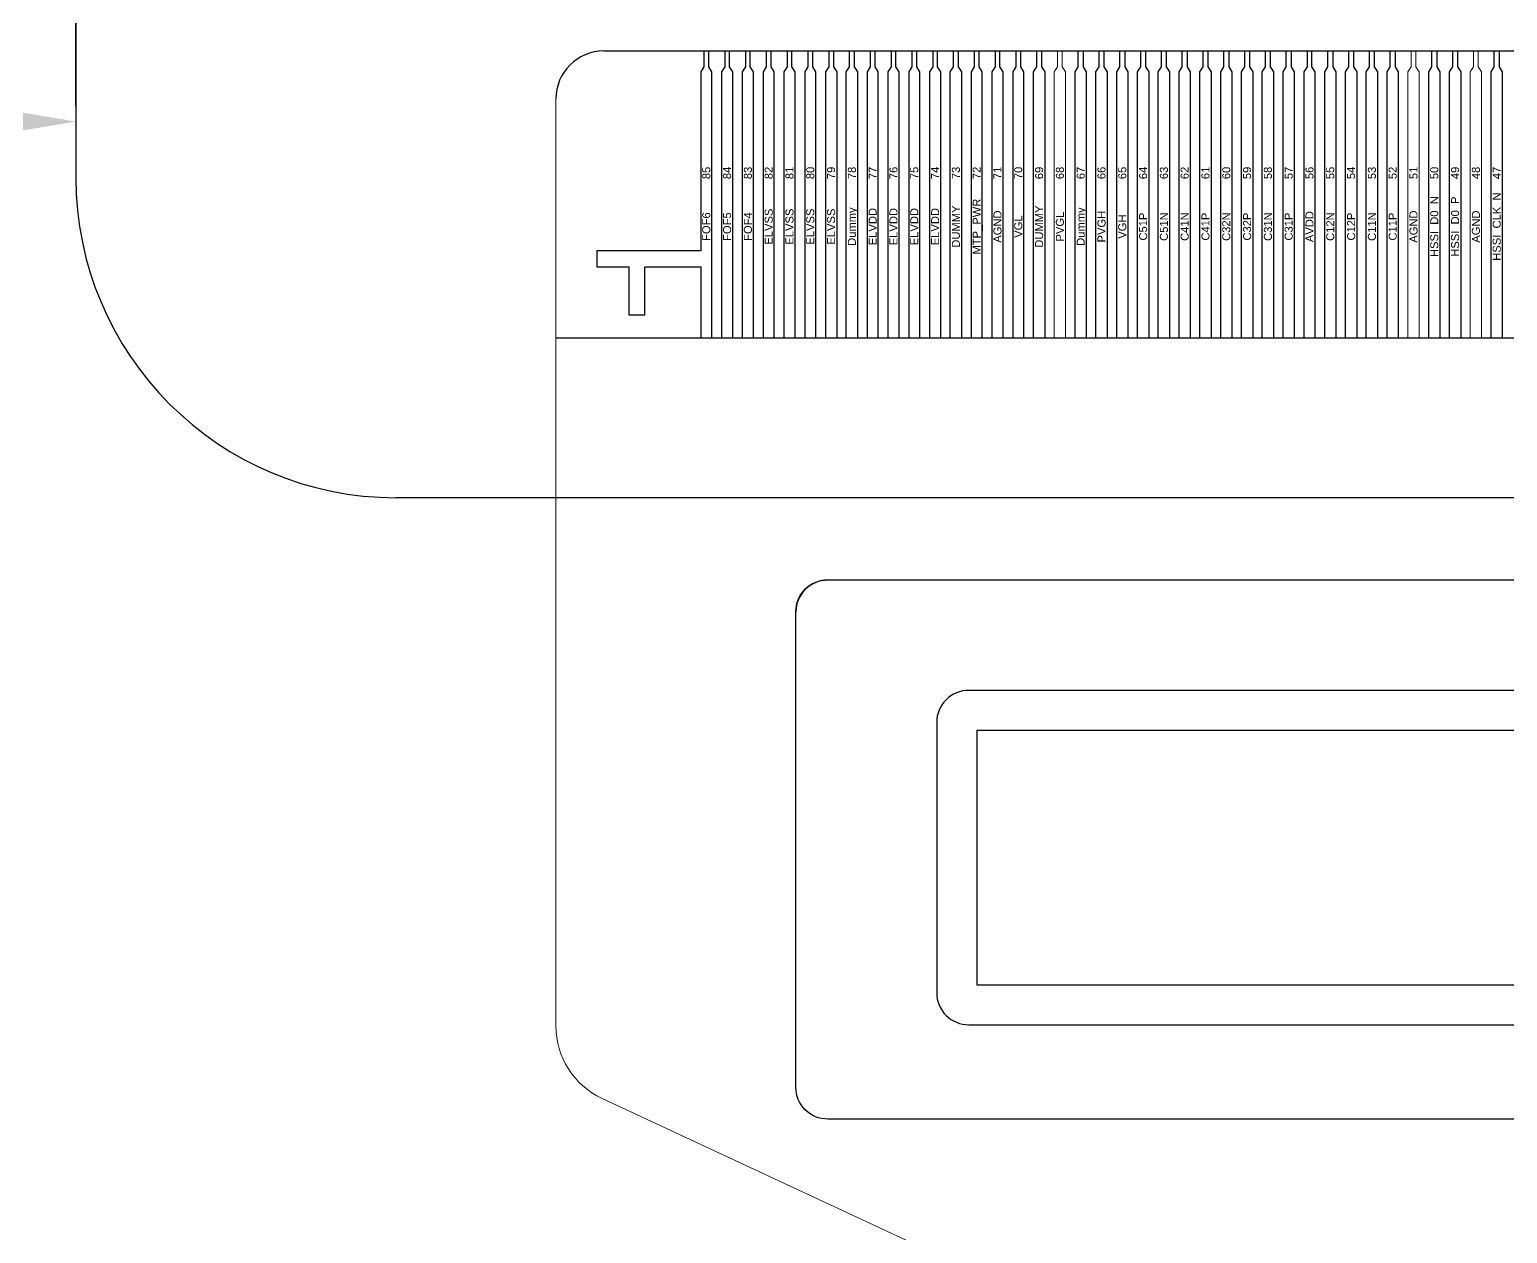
# Model space of a CAD drawing. Header units: inches. Extents: x 265 to 1423, y -753 to -394.
# Drawn here: x 1131.81 to 1141.05, y -604.08 to -596.55 of the extents above; entities that cross this region are included whole.
import ezdxf
from ezdxf.enums import TextEntityAlignment as Align

# ---------------------------------------------------------------- set-up
doc = ezdxf.new("R2010")
doc.units = ezdxf.units.IN
doc.header["$LTSCALE"] = 0.909449
doc.header["$MEASUREMENT"] = 0
doc.header["$PDMODE"] = 3
doc.header["$PDSIZE"] = 0.3125
doc.layers.get('0').update_dxf_attribs({"linetype": 'CONTINUOUS'})
doc.layers.get('Defpoints').update_dxf_attribs({"linetype": 'CONTINUOUS'})
for name, color, linetype in [('01 Copper', 3, 'CONTINUOUS'), ('03 Solder resist', 6, 'CONTINUOUS'), ('04 Chip', 20, 'CONTINUOUS'), ('06 Cutline', 4, 'CONTINUOUS'), ('06_CUTLINE', 7, 'CONTINUOUS'), ('07 Potting', 132, 'CONTINUOUS'), ('07_POTTING', 7, 'CONTINUOUS'), ('13 OL no.', 190, 'CONTINUOUS'), ('14 OL name', 220, 'CONTINUOUS'), ('DIM（标注）', 3, 'CONTINUOUS')]:
    doc.layers.add(name, color=color, linetype=linetype)
doc.layers.add('01_Copper', color=3, linetype='CONTINUOUS', lineweight=0)
doc.styles.add('CCN-1', font='SimSun.ttf', dxfattribs={"width": 0.85})
doc.styles.add('MBC_Arial_Font', font='arial.ttf')
doc.styles.add('宋体', font='SimSun.ttf', dxfattribs={"width": 0.8})
doc.dimstyles.new('DIM-CCN', dxfattribs={"dimscale": 0.9, "dimtxt": 1.7, "dimasz": 1.8, "dimexe": 1.5, "dimexo": 0.5, "dimgap": 0.3, "dimtad": 1, "dimzin": 0, "dimdsep": 46, "dimtxsty": 'CCN-1', "dimblk": 'OPEN30', "dimcen": 0.05, "dimclrd": 256, "dimclre": 256, "dimclrt": 256, "dimadec": 0, "dimazin": 0, "dimtfac": 1, "dimtofl": 0, "dimtmove": 0, "dimatfit": 3, "dimldrblk": 'OPEN30', "dimfxl": 1, "dimtolj": 1, "dimtzin": 0, "dimlwd": -1, "dimlwe": -1, "dimarcsym": 0})

# ---------------------------------------------------------------- blocks, each defined once
blk = doc.blocks.new('GVO3310')
at = {"color": 1}
blk.add_line((3745.2251, -497.981), (3758.0251, -497.981), dxfattribs=at)
at = {"layer": '01 Copper'}
for points in [[(3746.1501, -496.1889), (3746.1501, -496.2889), (3746.1301, -496.3189), (3746.1301, -497.4389), (3745.4801, -497.4389), (3745.4801, -497.5389), (3745.6801, -497.5389), (3745.6801, -497.8389), (3745.7801, -497.8389), (3745.7801, -497.5389), (3746.1301, -497.5389), (3746.1301, -497.981)], [(3746.2001, -497.981), (3746.2001, -496.3189), (3746.1801, -496.2889), (3746.1801, -496.1889)], [(3746.2801, -496.1889), (3746.2801, -496.2889), (3746.2601, -496.3189), (3746.2601, -497.981)], [(3746.3301, -497.981), (3746.3301, -496.3189), (3746.3101, -496.2889), (3746.3101, -496.1889)], [(3746.4101, -496.1889), (3746.4101, -496.2889), (3746.3901, -496.3189), (3746.3901, -497.981)], [(3746.4601, -497.981), (3746.4601, -496.3189), (3746.4401, -496.2889), (3746.4401, -496.1889)], [(3746.5401, -496.1889), (3746.5401, -496.2889), (3746.5201, -496.3189), (3746.5201, -497.981)], [(3746.5901, -497.981), (3746.5901, -496.3189), (3746.5701, -496.2889), (3746.5701, -496.1889)], [(3746.6701, -496.1889), (3746.6701, -496.2889), (3746.6501, -496.3189), (3746.6501, -497.981)], [(3746.7201, -497.981), (3746.7201, -496.3189), (3746.7001, -496.2889), (3746.7001, -496.1889)], [(3746.8001, -496.1889), (3746.8001, -496.2889), (3746.7801, -496.3189), (3746.7801, -497.981)], [(3746.8501, -497.981), (3746.8501, -496.3189), (3746.8301, -496.2889), (3746.8301, -496.1889)], [(3746.9301, -496.1889), (3746.9301, -496.2889), (3746.9101, -496.3189), (3746.9101, -497.981)], [(3746.9601, -496.1889), (3746.9601, -496.2889), (3746.9801, -496.3189), (3746.9801, -497.981)], [(3747.0401, -497.981), (3747.0401, -496.3189), (3747.0601, -496.2889), (3747.0601, -496.1889)], [(3747.0901, -496.1889), (3747.0901, -496.2889), (3747.1101, -496.3189), (3747.1101, -497.981)], [(3747.1901, -496.1889), (3747.1901, -496.2889), (3747.1701, -496.3189), (3747.1701, -497.981)], [(3747.2401, -497.981), (3747.2401, -496.3189), (3747.2201, -496.2889), (3747.2201, -496.1889)], [(3747.3201, -496.1889), (3747.3201, -496.2889), (3747.3001, -496.3189), (3747.3001, -497.981)], [(3747.3701, -497.981), (3747.3701, -496.3189), (3747.3501, -496.2889), (3747.3501, -496.1889)], [(3747.4501, -496.1889), (3747.4501, -496.2889), (3747.4301, -496.3189), (3747.4301, -497.981)], [(3747.5001, -497.981), (3747.5001, -496.3189), (3747.4801, -496.2889), (3747.4801, -496.1889)], [(3747.5801, -496.1889), (3747.5801, -496.2889), (3747.5601, -496.3189), (3747.5601, -497.981)], [(3747.6301, -497.981), (3747.6301, -496.3189), (3747.6101, -496.2889), (3747.6101, -496.1889)], [(3747.6901, -497.981), (3747.6901, -496.3189), (3747.7101, -496.2889), (3747.7101, -496.1889)], [(3747.7401, -496.1889), (3747.7401, -496.2889), (3747.7601, -496.3189), (3747.7601, -497.981)], [(3747.8401, -496.1889), (3747.8401, -496.2889), (3747.8201, -496.3189), (3747.8201, -497.981)], [(3747.8901, -497.981), (3747.8901, -496.3189), (3747.8701, -496.2889), (3747.8701, -496.1889)], [(3747.9701, -496.1889), (3747.9701, -496.2889), (3747.9501, -496.3189), (3747.9501, -497.981)], [(3748.0201, -497.981), (3748.0201, -496.3189), (3748.0001, -496.2889), (3748.0001, -496.1889)], [(3748.1001, -496.1889), (3748.1001, -496.2889), (3748.0801, -496.3189), (3748.0801, -497.981)], [(3748.1501, -497.981), (3748.1501, -496.3189), (3748.1301, -496.2889), (3748.1301, -496.1889)], [(3748.2101, -497.981), (3748.2101, -496.3189), (3748.2301, -496.2889), (3748.2301, -496.1889)], [(3748.2601, -496.1889), (3748.2601, -496.2889), (3748.2801, -496.3189), (3748.2801, -497.981)], [(3748.4701, -497.981), (3748.4701, -496.3189), (3748.4901, -496.2889), (3748.4901, -496.1889)], [(3748.5201, -496.1889), (3748.5201, -496.2889), (3748.5401, -496.3189), (3748.5401, -497.981)], [(3748.6001, -497.981), (3748.6001, -496.3189), (3748.6201, -496.2889), (3748.6201, -496.1889)], [(3748.6501, -496.1889), (3748.6501, -496.2889), (3748.6701, -496.3189), (3748.6701, -497.981)], [(3748.7301, -497.981), (3748.7301, -496.3189), (3748.7501, -496.2889), (3748.7501, -496.1889)], [(3748.7801, -496.1889), (3748.7801, -496.2889), (3748.8001, -496.3189), (3748.8001, -497.981)], [(3748.8601, -497.981), (3748.8601, -496.3189), (3748.8801, -496.2889), (3748.8801, -496.1889)], [(3748.9101, -496.1889), (3748.9101, -496.2889), (3748.9301, -496.3189), (3748.9301, -497.981)], [(3748.9901, -497.981), (3748.9901, -496.3189), (3749.0101, -496.2889), (3749.0101, -496.1889)], [(3749.0401, -496.1889), (3749.0401, -496.2889), (3749.0601, -496.3189), (3749.0601, -497.981)], [(3749.1201, -497.981), (3749.1201, -496.3189), (3749.1401, -496.2889), (3749.1401, -496.1889)], [(3749.1701, -496.1889), (3749.1701, -496.2889), (3749.1901, -496.3189), (3749.1901, -497.981)], [(3749.2501, -497.981), (3749.2501, -496.3189), (3749.2701, -496.2889), (3749.2701, -496.1889)], [(3749.3001, -496.1889), (3749.3001, -496.2889), (3749.3201, -496.3189), (3749.3201, -497.981)], [(3749.3801, -497.981), (3749.3801, -496.3189), (3749.4001, -496.2889), (3749.4001, -496.1889)], [(3749.4301, -496.1889), (3749.4301, -496.2889), (3749.4501, -496.3189), (3749.4501, -497.981)], [(3749.5101, -497.981), (3749.5101, -496.3189), (3749.5301, -496.2889), (3749.5301, -496.1889)], [(3749.5601, -496.1889), (3749.5601, -496.2889), (3749.5801, -496.3189), (3749.5801, -497.981)], [(3749.6401, -497.981), (3749.6401, -496.3189), (3749.6601, -496.2889), (3749.6601, -496.1889)], [(3749.6901, -496.1889), (3749.6901, -496.2889), (3749.7101, -496.3189), (3749.7101, -497.981)], [(3749.7701, -497.981), (3749.7701, -496.3189), (3749.7901, -496.2889), (3749.7901, -496.1889)], [(3749.8201, -496.1889), (3749.8201, -496.2889), (3749.8401, -496.3189), (3749.8401, -497.981)], [(3749.9201, -496.1889), (3749.9201, -496.2889), (3749.9001, -496.3189), (3749.9001, -497.981)], [(3749.9701, -497.981), (3749.9701, -496.3189), (3749.9501, -496.2889), (3749.9501, -496.1889)], [(3750.0301, -497.981), (3750.0301, -496.3189), (3750.0501, -496.2889), (3750.0501, -496.1889)], [(3750.0801, -496.1889), (3750.0801, -496.2889), (3750.1001, -496.3189), (3750.1001, -497.981)], [(3750.1601, -497.981), (3750.1601, -496.3189), (3750.1801, -496.2889), (3750.1801, -496.1889)], [(3750.2101, -496.1889), (3750.2101, -496.2889), (3750.2301, -496.3189), (3750.2301, -497.981)], [(3750.2901, -497.981), (3750.2901, -496.3189), (3750.3101, -496.2889), (3750.3101, -496.1889)], [(3750.3401, -496.1889), (3750.3401, -496.2889), (3750.3601, -496.3189), (3750.3601, -497.981)], [(3750.4201, -497.981), (3750.4201, -496.3189), (3750.4401, -496.2889), (3750.4401, -496.1889)], [(3750.4701, -496.1889), (3750.4701, -496.2889), (3750.4901, -496.3189), (3750.4901, -497.981)], [(3750.6801, -497.981), (3750.6801, -496.3189), (3750.7001, -496.2889), (3750.7001, -496.1889)], [(3750.7301, -496.1889), (3750.7301, -496.2889), (3750.7501, -496.3189), (3750.7501, -497.981)], [(3750.8101, -497.981), (3750.8101, -496.3189), (3750.8301, -496.2889), (3750.8301, -496.1889)], [(3750.8601, -496.1889), (3750.8601, -496.2889), (3750.8801, -496.3189), (3750.8801, -497.981)], [(3751.0701, -497.981), (3751.0701, -496.3189), (3751.0901, -496.2889), (3751.0901, -496.1889)], [(3751.1201, -496.1889), (3751.1201, -496.2889), (3751.1401, -496.3189), (3751.1401, -497.981)]]:
    blk.add_lwpolyline(points, dxfattribs=at)
at = {"layer": '01 Copper', "color": 3, "linetype": 'Continuous', "lineweight": 0}
for points in [[(3748.3401, -497.981), (3748.3401, -496.3189), (3748.3601, -496.2889), (3748.3601, -496.1889)], [(3748.3901, -496.1889), (3748.3901, -496.2889), (3748.4101, -496.3189), (3748.4101, -497.981)]]:
    blk.add_lwpolyline(points, dxfattribs=at)
at = {"layer": '01 Copper', "linetype": 'Continuous', "lineweight": 0}
for points in [[(3750.5701, -496.1889), (3750.5701, -496.2889), (3750.5501, -496.3189), (3750.5501, -497.981)], [(3750.6201, -497.981), (3750.6201, -496.3189), (3750.6001, -496.2889), (3750.6001, -496.1889)], [(3750.9601, -496.1889), (3750.9601, -496.2889), (3750.9401, -496.3189), (3750.9401, -497.981)], [(3751.0101, -497.981), (3751.0101, -496.3189), (3750.9901, -496.2889), (3750.9901, -496.1889)]]:
    blk.add_lwpolyline(points, dxfattribs=at)
at = {"layer": '03 Solder resist'}
blk.add_lwpolyline([(3747.8051, -502.2748), (3755.4451, -502.2748, 0.414214), (3755.6451, -502.0748), (3755.6451, -500.3848, 0.414214), (3755.4451, -500.1848), (3747.8051, -500.1848, 0.414214), (3747.6051, -500.3848), (3747.6051, -502.0748, 0.414214)], format="xyb", close=True, dxfattribs=at)
at = {"layer": '04 Chip'}
blk.add_lwpolyline([(3747.8551, -502.0248), (3755.3951, -502.0248), (3755.3951, -500.4348), (3747.8551, -500.4348)], close=True, dxfattribs=at)
at = {"layer": '06 Cutline', "lineweight": 0}
blk.add_lwpolyline([(3747.8751, -503.8364), (3745.5138, -502.7353, -0.291473), (3745.2251, -502.2822), (3745.2251, -496.4889, -0.414214), (3745.5251, -496.1889), (3757.7251, -496.1889, -0.414214), (3758.0251, -496.4889), (3758.0251, -502.2822, -0.291473), (3757.7364, -502.7353)], format="xyb", dxfattribs=at)
at = {"layer": '07 Potting'}
blk.add_lwpolyline([(3746.9251, -499.4948), (3756.3251, -499.4948, -0.414214), (3756.5251, -499.6948), (3756.5251, -502.6648, -0.414214), (3756.3251, -502.8648), (3746.9251, -502.8648, -0.414214), (3746.7251, -502.6648), (3746.7251, -499.6948, -0.414214)], format="xyb", close=True, dxfattribs=at)
at = {"layer": '13 OL no.', "style": 'MBC_Arial_Font'}
for s, p in [('85', (3746.1651, -496.9512)), ('84', (3746.2951, -496.9512)), ('83', (3746.4251, -496.9512)), ('82', (3746.5551, -496.9512)), ('81', (3746.6851, -496.9512)), ('80', (3746.8151, -496.9512)), ('79', (3746.9451, -496.9512)), ('78', (3747.0751, -496.9512)), ('77', (3747.2051, -496.9512)), ('76', (3747.3351, -496.9512)), ('75', (3747.4651, -496.9512)), ('74', (3747.5951, -496.9512)), ('73', (3747.7251, -496.9512)), ('72', (3747.8551, -496.9512)), ('71', (3747.9851, -496.9512)), ('70', (3748.1151, -496.9512)), ('69', (3748.2451, -496.9512)), ('68', (3748.3751, -496.9512)), ('67', (3748.5051, -496.9512)), ('66', (3748.6351, -496.9512)), ('65', (3748.7651, -496.9512)), ('64', (3748.8951, -496.9512)), ('63', (3749.0251, -496.9512)), ('62', (3749.1551, -496.9512)), ('61', (3749.2851, -496.9512)), ('60', (3749.4151, -496.9512)), ('59', (3749.5451, -496.9512)), ('58', (3749.6751, -496.9512)), ('57', (3749.8051, -496.9512)), ('56', (3749.9351, -496.9512)), ('55', (3750.0651, -496.9512)), ('54', (3750.1951, -496.9512)), ('53', (3750.3251, -496.9512)), ('52', (3750.4551, -496.9512)), ('51', (3750.5851, -496.9512)), ('50', (3750.7151, -496.9512)), ('49', (3750.8451, -496.9512)), ('48', (3750.9751, -496.9512)), ('47', (3751.1051, -496.9512))]:
    blk.add_text(s, height=0.05, rotation=90, dxfattribs=at).set_placement(p, align=Align.MIDDLE_CENTER)
at = {"layer": '14 OL name', "style": 'MBC_Arial_Font'}
for s, p in [('HSSI_D0_N', (3750.7151, -497.2866)), ('HSSI_D0_P', (3750.8451, -497.2866)), ('HSSI_CLK_N', (3751.1051, -497.2866)), ('FOF6', (3746.1651, -497.2866)), ('FOF5', (3746.2951, -497.2866)), ('FOF4', (3746.4251, -497.2866)), ('ELVSS', (3746.5551, -497.2866)), ('ELVSS', (3746.6851, -497.2866)), ('ELVSS', (3746.8151, -497.2866)), ('ELVSS', (3746.9451, -497.2866)), ('Dummy', (3747.0751, -497.2866)), ('ELVDD', (3747.2051, -497.2866)), ('ELVDD', (3747.3351, -497.2866)), ('ELVDD', (3747.4651, -497.2866)), ('ELVDD', (3747.5951, -497.2866)), ('DUMMY', (3747.7251, -497.2866)), ('MTP_PWR', (3747.8551, -497.2866)), ('AGND', (3747.9851, -497.2866)), ('DUMMY', (3748.2451, -497.2866)), ('PVGL', (3748.3751, -497.2866)), ('Dummy', (3748.5051, -497.2866)), ('PVGH', (3748.6351, -497.2866)), ('C51P', (3748.8952, -497.2866)), ('C51N', (3749.0252, -497.2866)), ('C41N', (3749.1551, -497.2866)), ('C41P', (3749.2851, -497.2866)), ('C32N', (3749.4151, -497.2866)), ('C32P', (3749.5451, -497.2866)), ('C31N', (3749.6751, -497.2866)), ('C31P', (3749.8051, -497.2866)), ('AVDD', (3749.9351, -497.2866)), ('C12N', (3750.0651, -497.2866)), ('C12P', (3750.1951, -497.2866)), ('C11N', (3750.3251, -497.2866)), ('C11P', (3750.4551, -497.2866)), ('AGND', (3750.5851, -497.2866)), ('AGND', (3750.9751, -497.2866)), ('VGL', (3748.1151, -497.2866)), ('VGH', (3748.7651, -497.2866))]:
    blk.add_text(s, height=0.05, rotation=90, dxfattribs=at).set_placement(p, align=Align.MIDDLE_CENTER)
blk = doc.blocks.new('*D173')
at = {"layer": 'Defpoints', "color": 0, "transparency": 16777216}
for p in [(1100.2641, -545.5947), (1158.2684, -545.5947), (1137.2478, -606.5214)]:
    blk.add_point(p, dxfattribs=at)
at = {"layer": 'DIM（标注）', "transparency": 16777216}
for p, q in [((1157.8184, -545.5947), (1099.3641, -545.5947)), ((1100.2641, -604.2714), (1100.2641, -547.8447)), ((1136.7978, -606.5214), (1099.3641, -606.5214))]:
    blk.add_line(p, q, dxfattribs=at)
for points in [[(1099.8891, -547.8447), (1100.6391, -547.8447), (1100.2641, -545.5947)], [(1099.8891, -604.2714), (1100.6391, -604.2714), (1100.2641, -606.5214)]]:
    blk.add_solid(points, dxfattribs=at)
at = {"layer": 'DIM（标注）', "transparency": 16777216, "insert": (1098.7811, -576.0581), "char_height": 2.25, "attachment_point": 5, "rotation": 90, "style": '宋体'}
blk.add_mtext('\\A1;60.93%%P0.5', dxfattribs=at)
blk = doc.blocks.new('_Open30')
at = {"color": 0, "linetype": 'ByBlock', "lineweight": -2}
for p, q in [((-1, 0.2679), (0, 0)), ((0, 0), (-1, -0.2679)), ((0, 0), (-1, 0))]:
    blk.add_line(p, q, dxfattribs=at)
blk = doc.blocks.new('*D175')
at = {"layer": 'Defpoints', "color": 0, "transparency": 16777216}
for p in [(1132.1011, -597.1267), (1132.1011, -597.4778), (1118.5363, -629.7901)]:
    blk.add_point(p, dxfattribs=at)
at = {"layer": 'DIM（标注）', "transparency": 16777216}
for p, q in [((1118.5363, -629.3401), (1118.5363, -596.2267)), ((1132.1011, -597.0278), (1132.1011, -596.2267)), ((1118.5363, -597.1267), (1102.01, -597.1267)), ((1129.8511, -597.1267), (1120.7863, -597.1267))]:
    blk.add_line(p, q, dxfattribs=at)
for points in [[(1120.7863, -596.7517), (1120.7863, -597.5017), (1118.5363, -597.1267)], [(1129.8511, -596.7517), (1129.8511, -597.5017), (1132.1011, -597.1267)]]:
    blk.add_solid(points, dxfattribs=at)
at = {"layer": 'DIM（标注）', "transparency": 16777216, "insert": (1109.1481, -595.6437), "char_height": 2.25, "attachment_point": 5, "style": '宋体'}
blk.add_mtext('\\A1;13.56±0.20', dxfattribs=at)

msp = doc.modelspace()

# ---------------------------------------------------------------- linework, layer by layer
for p, q in [((1132.1011, -579.2268), (1132.1011, -597.4778)), ((1155.3029, -599.4778), (1134.1011, -599.4778))]:
    msp.add_line(p, q)
at = {"color": 1, "linetype": 'Continuous'}
msp.add_line((1135.1011, -598.4778), (1147.9011, -598.4778), dxfattribs=at)
msp.add_arc((1134.1011, -597.4778), 2, 180, 270)
at = {"layer": '01_Copper', "color": 3, "linetype": 'Continuous'}
for p, q in [((1136.0261, -596.6856), (1136.0261, -596.7856)), ((1136.0561, -596.7856), (1136.0561, -596.6856)), ((1136.1561, -596.6856), (1136.1561, -596.7856)), ((1136.1861, -596.7856), (1136.1861, -596.6856)), ((1136.2861, -596.6856), (1136.2861, -596.7856)), ((1136.3161, -596.7856), (1136.3161, -596.6856)), ((1136.4161, -596.6856), (1136.4161, -596.7856)), ((1136.4461, -596.7856), (1136.4461, -596.6856)), ((1136.5461, -596.6856), (1136.5461, -596.7856)), ((1136.5761, -596.7856), (1136.5761, -596.6856)), ((1136.6761, -596.6856), (1136.6761, -596.7856)), ((1136.7061, -596.7856), (1136.7061, -596.6856)), ((1136.8061, -596.6856), (1136.8061, -596.7856)), ((1136.8361, -596.6856), (1136.8361, -596.7856)), ((1136.9361, -596.7856), (1136.9361, -596.6856)), ((1136.9661, -596.6856), (1136.9661, -596.7856)), ((1137.0661, -596.6856), (1137.0661, -596.7856)), ((1137.0961, -596.7856), (1137.0961, -596.6856)), ((1137.1961, -596.6856), (1137.1961, -596.7856)), ((1137.2261, -596.7856), (1137.2261, -596.6856)), ((1137.3261, -596.6856), (1137.3261, -596.7856)), ((1137.3561, -596.7856), (1137.3561, -596.6856)), ((1137.4561, -596.6856), (1137.4561, -596.7856)), ((1137.4861, -596.7856), (1137.4861, -596.6856)), ((1137.5861, -596.7856), (1137.5861, -596.6856)), ((1137.6161, -596.6856), (1137.6161, -596.7856)), ((1137.7161, -596.6856), (1137.7161, -596.7856)), ((1137.7461, -596.7856), (1137.7461, -596.6856)), ((1137.8461, -596.6856), (1137.8461, -596.7856)), ((1137.8761, -596.7856), (1137.8761, -596.6856)), ((1137.9761, -596.6856), (1137.9761, -596.7856)), ((1138.0061, -596.7856), (1138.0061, -596.6856)), ((1138.1061, -596.7856), (1138.1061, -596.6856)), ((1138.1361, -596.6856), (1138.1361, -596.7856)), ((1138.2361, -596.7856), (1138.2361, -596.6856)), ((1138.2661, -596.6856), (1138.2661, -596.7856)), ((1138.3661, -596.7856), (1138.3661, -596.6856)), ((1138.3961, -596.6856), (1138.3961, -596.7856)), ((1138.4961, -596.7856), (1138.4961, -596.6856)), ((1138.5261, -596.6856), (1138.5261, -596.7856)), ((1138.6261, -596.7856), (1138.6261, -596.6856)), ((1138.6561, -596.6856), (1138.6561, -596.7856)), ((1138.7561, -596.7856), (1138.7561, -596.6856)), ((1138.7861, -596.6856), (1138.7861, -596.7856)), ((1138.8861, -596.7856), (1138.8861, -596.6856)), ((1138.9161, -596.6856), (1138.9161, -596.7856)), ((1139.0161, -596.7856), (1139.0161, -596.6856)), ((1139.0461, -596.6856), (1139.0461, -596.7856)), ((1139.1461, -596.7856), (1139.1461, -596.6856)), ((1139.1761, -596.6856), (1139.1761, -596.7856)), ((1139.2761, -596.7856), (1139.2761, -596.6856)), ((1139.3061, -596.6856), (1139.3061, -596.7856)), ((1139.4061, -596.7856), (1139.4061, -596.6856)), ((1139.4361, -596.6856), (1139.4361, -596.7856)), ((1139.5361, -596.7856), (1139.5361, -596.6856)), ((1139.5661, -596.6856), (1139.5661, -596.7856)), ((1139.6661, -596.7856), (1139.6661, -596.6856)), ((1139.6961, -596.6856), (1139.6961, -596.7856)), ((1139.7961, -596.6856), (1139.7961, -596.7856)), ((1139.8261, -596.7856), (1139.8261, -596.6856)), ((1139.9261, -596.7856), (1139.9261, -596.6856)), ((1139.9561, -596.6856), (1139.9561, -596.7856)), ((1140.0561, -596.7856), (1140.0561, -596.6856)), ((1140.0861, -596.6856), (1140.0861, -596.7856)), ((1140.1861, -596.7856), (1140.1861, -596.6856)), ((1140.2161, -596.6856), (1140.2161, -596.7856)), ((1140.3161, -596.7856), (1140.3161, -596.6856)), ((1140.3461, -596.6856), (1140.3461, -596.7856)), ((1140.4461, -596.6856), (1140.4461, -596.7856)), ((1140.4761, -596.7856), (1140.4761, -596.6856)), ((1140.5761, -596.7856), (1140.5761, -596.6856)), ((1140.6061, -596.6856), (1140.6061, -596.7856)), ((1140.7061, -596.7856), (1140.7061, -596.6856)), ((1140.7361, -596.6856), (1140.7361, -596.7856)), ((1140.8361, -596.6856), (1140.8361, -596.7856)), ((1140.8661, -596.7856), (1140.8661, -596.6856)), ((1140.9661, -596.7856), (1140.9661, -596.6856)), ((1140.9961, -596.6856), (1140.9961, -596.7856)), ((1136.0261, -596.7856), (1136.0061, -596.8156)), ((1136.0061, -596.8156), (1136.0061, -597.9356)), ((1136.0761, -596.8156), (1136.0561, -596.7856)), ((1136.0761, -598.4778), (1136.0761, -596.8156)), ((1136.1561, -596.7856), (1136.1361, -596.8156)), ((1136.1361, -596.8156), (1136.1361, -598.4778)), ((1136.2061, -596.8156), (1136.1861, -596.7856)), ((1136.2061, -598.4778), (1136.2061, -596.8156)), ((1136.2861, -596.7856), (1136.2661, -596.8156)), ((1136.2661, -596.8156), (1136.2661, -598.4778)), ((1136.3361, -596.8156), (1136.3161, -596.7856)), ((1136.3361, -598.4778), (1136.3361, -596.8156)), ((1136.4161, -596.7856), (1136.3961, -596.8156)), ((1136.3961, -596.8156), (1136.3961, -598.4778)), ((1136.4661, -596.8156), (1136.4461, -596.7856)), ((1136.4661, -598.4778), (1136.4661, -596.8156)), ((1136.5461, -596.7856), (1136.5261, -596.8156)), ((1136.5261, -596.8156), (1136.5261, -598.4778)), ((1136.5961, -596.8156), (1136.5761, -596.7856)), ((1136.5961, -598.4778), (1136.5961, -596.8156)), ((1136.6761, -596.7856), (1136.6561, -596.8156)), ((1136.6561, -596.8156), (1136.6561, -598.4778)), ((1136.7261, -596.8156), (1136.7061, -596.7856)), ((1136.7261, -598.4778), (1136.7261, -596.8156)), ((1136.8061, -596.7856), (1136.7861, -596.8156)), ((1136.7861, -596.8156), (1136.7861, -598.4778)), ((1136.8361, -596.7856), (1136.8561, -596.8156)), ((1136.8561, -596.8156), (1136.8561, -598.4778)), ((1136.9161, -596.8156), (1136.9361, -596.7856)), ((1136.9161, -598.4778), (1136.9161, -596.8156)), ((1136.9661, -596.7856), (1136.9861, -596.8156)), ((1136.9861, -596.8156), (1136.9861, -598.4778)), ((1137.0661, -596.7856), (1137.0461, -596.8156)), ((1137.0461, -596.8156), (1137.0461, -598.4778)), ((1137.1161, -596.8156), (1137.0961, -596.7856)), ((1137.1161, -598.4778), (1137.1161, -596.8156)), ((1137.1961, -596.7856), (1137.1761, -596.8156)), ((1137.1761, -596.8156), (1137.1761, -598.4778)), ((1137.2461, -596.8156), (1137.2261, -596.7856)), ((1137.2461, -598.4778), (1137.2461, -596.8156)), ((1137.3261, -596.7856), (1137.3061, -596.8156)), ((1137.3061, -596.8156), (1137.3061, -598.4778)), ((1137.3761, -596.8156), (1137.3561, -596.7856)), ((1137.3761, -598.4778), (1137.3761, -596.8156)), ((1137.4561, -596.7856), (1137.4361, -596.8156)), ((1137.4361, -596.8156), (1137.4361, -598.4778)), ((1137.5061, -596.8156), (1137.4861, -596.7856)), ((1137.5061, -598.4778), (1137.5061, -596.8156)), ((1137.5661, -596.8156), (1137.5861, -596.7856)), ((1137.5661, -598.4778), (1137.5661, -596.8156)), ((1137.6161, -596.7856), (1137.6361, -596.8156)), ((1137.6361, -596.8156), (1137.6361, -598.4778)), ((1137.7161, -596.7856), (1137.6961, -596.8156)), ((1137.6961, -596.8156), (1137.6961, -598.4778)), ((1137.7661, -596.8156), (1137.7461, -596.7856)), ((1137.7661, -598.4778), (1137.7661, -596.8156)), ((1137.8461, -596.7856), (1137.8261, -596.8156)), ((1137.8261, -596.8156), (1137.8261, -598.4778)), ((1137.8961, -596.8156), (1137.8761, -596.7856)), ((1137.8961, -598.4778), (1137.8961, -596.8156)), ((1137.9761, -596.7856), (1137.9561, -596.8156)), ((1137.9561, -596.8156), (1137.9561, -598.4778)), ((1138.0261, -596.8156), (1138.0061, -596.7856)), ((1138.0261, -598.4778), (1138.0261, -596.8156)), ((1138.0861, -596.8156), (1138.1061, -596.7856)), ((1138.0861, -598.4778), (1138.0861, -596.8156)), ((1138.1361, -596.7856), (1138.1561, -596.8156)), ((1138.1561, -596.8156), (1138.1561, -598.4778)), ((1138.2161, -596.8156), (1138.2361, -596.7856)), ((1138.2161, -598.4778), (1138.2161, -596.8156)), ((1138.2661, -596.7856), (1138.2861, -596.8156)), ((1138.2861, -596.8156), (1138.2861, -598.4778)), ((1138.3461, -596.8156), (1138.3661, -596.7856)), ((1138.3461, -598.4778), (1138.3461, -596.8156)), ((1138.3961, -596.7856), (1138.4161, -596.8156)), ((1138.4161, -596.8156), (1138.4161, -598.4778)), ((1138.4761, -596.8156), (1138.4961, -596.7856)), ((1138.4761, -598.4778), (1138.4761, -596.8156)), ((1138.5261, -596.7856), (1138.5461, -596.8156)), ((1138.5461, -596.8156), (1138.5461, -598.4778)), ((1138.6061, -596.8156), (1138.6261, -596.7856)), ((1138.6061, -598.4778), (1138.6061, -596.8156)), ((1138.6561, -596.7856), (1138.6761, -596.8156)), ((1138.6761, -596.8156), (1138.6761, -598.4778)), ((1138.7361, -596.8156), (1138.7561, -596.7856)), ((1138.7361, -598.4778), (1138.7361, -596.8156)), ((1138.7861, -596.7856), (1138.8061, -596.8156)), ((1138.8061, -596.8156), (1138.8061, -598.4778)), ((1138.8661, -596.8156), (1138.8861, -596.7856)), ((1138.8661, -598.4778), (1138.8661, -596.8156)), ((1138.9161, -596.7856), (1138.9361, -596.8156)), ((1138.9361, -596.8156), (1138.9361, -598.4778)), ((1138.9961, -596.8156), (1139.0161, -596.7856)), ((1138.9961, -598.4778), (1138.9961, -596.8156)), ((1139.0461, -596.7856), (1139.0661, -596.8156)), ((1139.0661, -596.8156), (1139.0661, -598.4778)), ((1139.1261, -596.8156), (1139.1461, -596.7856)), ((1139.1261, -598.4778), (1139.1261, -596.8156)), ((1139.1761, -596.7856), (1139.1961, -596.8156)), ((1139.1961, -596.8156), (1139.1961, -598.4778)), ((1139.2561, -596.8156), (1139.2761, -596.7856)), ((1139.2561, -598.4778), (1139.2561, -596.8156)), ((1139.3061, -596.7856), (1139.3261, -596.8156)), ((1139.3261, -596.8156), (1139.3261, -598.4778)), ((1139.3861, -596.8156), (1139.4061, -596.7856)), ((1139.3861, -598.4778), (1139.3861, -596.8156)), ((1139.4361, -596.7856), (1139.4561, -596.8156)), ((1139.4561, -596.8156), (1139.4561, -598.4778)), ((1139.5161, -596.8156), (1139.5361, -596.7856)), ((1139.5161, -598.4778), (1139.5161, -596.8156)), ((1139.5661, -596.7856), (1139.5861, -596.8156)), ((1139.5861, -596.8156), (1139.5861, -598.4778)), ((1139.6461, -596.8156), (1139.6661, -596.7856)), ((1139.6461, -598.4778), (1139.6461, -596.8156)), ((1139.6961, -596.7856), (1139.7161, -596.8156)), ((1139.7161, -596.8156), (1139.7161, -598.4778)), ((1139.7961, -596.7856), (1139.7761, -596.8156)), ((1139.7761, -596.8156), (1139.7761, -598.4778)), ((1139.8461, -596.8156), (1139.8261, -596.7856)), ((1139.8461, -598.4778), (1139.8461, -596.8156)), ((1139.9061, -596.8156), (1139.9261, -596.7856)), ((1139.9061, -598.4778), (1139.9061, -596.8156)), ((1139.9561, -596.7856), (1139.9761, -596.8156)), ((1139.9761, -596.8156), (1139.9761, -598.4778)), ((1140.0361, -596.8156), (1140.0561, -596.7856)), ((1140.0361, -598.4778), (1140.0361, -596.8156)), ((1140.0861, -596.7856), (1140.1061, -596.8156)), ((1140.1061, -596.8156), (1140.1061, -598.4778)), ((1140.1661, -596.8156), (1140.1861, -596.7856)), ((1140.1661, -598.4778), (1140.1661, -596.8156)), ((1140.2161, -596.7856), (1140.2361, -596.8156)), ((1140.2361, -596.8156), (1140.2361, -598.4778)), ((1140.2961, -596.8156), (1140.3161, -596.7856)), ((1140.2961, -598.4778), (1140.2961, -596.8156)), ((1140.3461, -596.7856), (1140.3661, -596.8156)), ((1140.3661, -596.8156), (1140.3661, -598.4778)), ((1140.4461, -596.7856), (1140.4261, -596.8156)), ((1140.4261, -596.8156), (1140.4261, -598.4778)), ((1140.4961, -596.8156), (1140.4761, -596.7856)), ((1140.4961, -598.4778), (1140.4961, -596.8156)), ((1140.5561, -596.8156), (1140.5761, -596.7856)), ((1140.5561, -598.4778), (1140.5561, -596.8156)), ((1140.6061, -596.7856), (1140.6261, -596.8156)), ((1140.6261, -596.8156), (1140.6261, -598.4778)), ((1140.6861, -596.8156), (1140.7061, -596.7856)), ((1140.6861, -598.4778), (1140.6861, -596.8156)), ((1140.7361, -596.7856), (1140.7561, -596.8156)), ((1140.7561, -596.8156), (1140.7561, -598.4778)), ((1140.8361, -596.7856), (1140.8161, -596.8156)), ((1140.8161, -596.8156), (1140.8161, -598.4778)), ((1140.8861, -596.8156), (1140.8661, -596.7856)), ((1140.8861, -598.4778), (1140.8861, -596.8156)), ((1140.9461, -596.8156), (1140.9661, -596.7856)), ((1140.9461, -598.4778), (1140.9461, -596.8156)), ((1140.9961, -596.7856), (1141.0161, -596.8156)), ((1141.0161, -596.8156), (1141.0161, -598.4778)), ((1135.3561, -597.9356), (1135.3561, -598.0356)), ((1136.0061, -597.9356), (1135.3561, -597.9356)), ((1135.3561, -598.0356), (1135.5561, -598.0356)), ((1135.5561, -598.0356), (1135.5561, -598.3356)), ((1135.6561, -598.3356), (1135.6561, -598.0356)), ((1135.6561, -598.0356), (1136.0061, -598.0356)), ((1136.0061, -598.0356), (1136.0061, -598.4778)), ((1135.5561, -598.3356), (1135.6561, -598.3356))]:
    msp.add_line(p, q, dxfattribs=at)
at = {"layer": '06_CUTLINE', "color": 4, "linetype": 'Continuous'}
msp.add_line((1135.4011, -596.6856), (1147.6011, -596.6856), dxfattribs=at)
msp.add_arc((1135.4011, -596.9856), 0.3, 90, 180, dxfattribs=at)
at = {"layer": '07_POTTING', "color": 7, "linetype": 'Continuous'}
msp.add_line((1136.8011, -599.9916), (1146.2011, -599.9916), dxfattribs=at)
msp.add_arc((1136.8011, -600.1916), 0.2, 90, 180, dxfattribs=at)

# ---------------------------------------------------------------- block references
at = {"color": 1}
msp.add_blockref('GVO3310', (-2610.124, -100.4967), dxfattribs=at)

# ---------------------------------------------------------------- dimensions: what is measured, and where the dimension line sits
at = {"layer": 'DIM（标注）'}
dim = msp.add_linear_dim(base=(1100.2641, -545.5947), p1=(1137.2478, -606.5214), p2=(1158.2684, -545.5947), angle=90, text='<>%%P0.5', dimstyle='DIM-CCN', override={"dimtxt": 2.5, "dimasz": 2.5, "dimexe": 1, "dimtxsty": '宋体', "dimsah": 1}, dxfattribs=at)
dim.commit()
dim.dimension.update_dxf_attribs({"geometry": '*D173', "text_midpoint": (1098.7811, -576.0581)})
dim = msp.add_linear_dim(base=(1132.1011, -597.1267), p1=(1118.5363, -629.7901), p2=(1132.1011, -597.4778), dimstyle='DIM-CCN', override={"dimtxt": 2.5, "dimasz": 2.5, "dimexe": 1, "dimgap": 0.3, "dimtxsty": '宋体', "dimsah": 1, "dimtol": 1, "dimlim": 0, "dimtp": 0.2, "dimtm": 0.2}, dxfattribs=at)
dim.commit()
dim.dimension.update_dxf_attribs({"geometry": '*D175', "text_midpoint": (1109.1481, -597.1267), "dimtype": 160})

doc.saveas('drawing.dxf')
